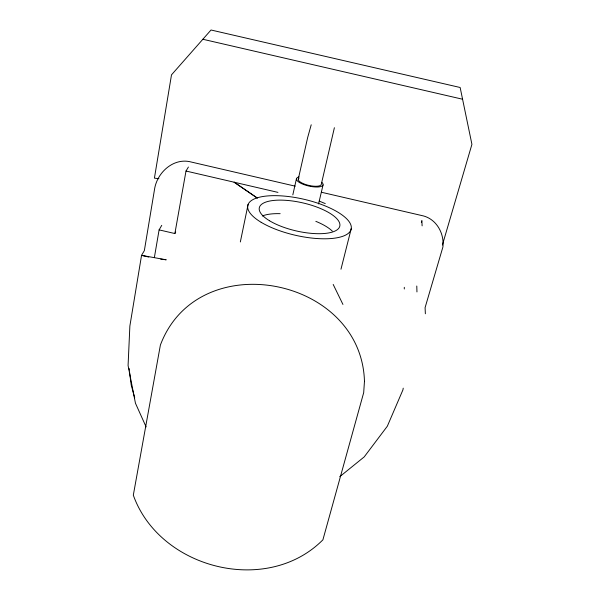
<?xml version="1.0" encoding="UTF-8"?>
<svg xmlns="http://www.w3.org/2000/svg" width="600" height="600" viewBox="0 0 600 600"><rect width="100%" height="100%" fill="white"/><g stroke="black" fill="none" stroke-linecap="round" stroke-linejoin="round"><path stroke-width="0.9" d="M403.222 388.162L402.93 389.88L387.322 426.232L364.222 456.885L339.735 476.707M154.387 257.43L159.105 229.875L161.745 225.345M159.105 229.875L174.877 233.55L186 171.03L188.415 167.032M240.337 241.958L248.093 204.442M334.388 127.71L321.248 184.485A11.805 3.757 12.9 0 1 307.095 184.965A11.805 3.757 12.9 0 1 299.017 178.163M292.822 194.88L296.49 178.545M298.298 178.988L307.642 137.64L311.212 124.785M318.562 203.947L323.055 184.928M340.972 269.22L351.278 228.428M421.373 222.405L421.875 220.62L422.115 225.862M442.388 245.04L471.923 144.345L460.147 87.495L211.02 30L171.495 74.858L154.417 178.132L158.917 178.725M174.877 233.55L175.703 232.02M160.68 259.118L166.208 259.808L141.547 255.353L129.87 326.025L128.078 365.505L135.45 403.215L146.115 426.923M202.853 39.263L462.577 99.225M295.155 186.157L191.415 162.075C174.203 157.29 157.928 171.667 154.755 188.002L144.352 250.605L141.547 255.353L148.8 257.048M321.548 192.278L421.643 215.513C435.975 218.25 444.48 232.987 442.92 246.938L425.085 307.642L425.362 313.778M186 171.03L277.95 192.382M319.192 201.075L325.252 203.58M234.142 182.212L257.347 198.09L234.27 182.243M333.188 284.445L342.938 304.44M134.715 397.89L131.22 385.028L129.532 372.067M129.053 368.362L129.292 370.215M416.783 286.02L416.955 291.938M404.295 287.31L404.295 288.99M262.32 215.97A41.055 14.805 12.9 0 1 280.155 213.675M315.825 221.34A41.055 14.805 12.9 0 1 332.325 231.105M321.9 182.422A13.665 4.35 12.9 0 1 317.265 187.012A13.665 4.35 12.9 0 1 300.127 182.895A13.665 4.35 12.9 0 1 299.025 176.933M364.462 381.322L363.69 392.632L322.905 539.82C266.985 596.123 159.555 568.868 133.312 495.173L160.387 345.067C198.038 244.958 361.388 276.653 364.462 381.322M261.188 222.322A53.025 18.503 12.9 0 0 348.9 232.837A53.025 18.503 12.9 0 0 288.36 196.522A53.025 18.503 12.9 0 0 261.188 222.322M269.468 220.725A41.303 14.408 12.9 0 0 337.92 229.178A41.303 14.408 12.9 0 0 291.263 200.843A41.303 14.408 12.9 0 0 269.468 220.725"/></g></svg>
